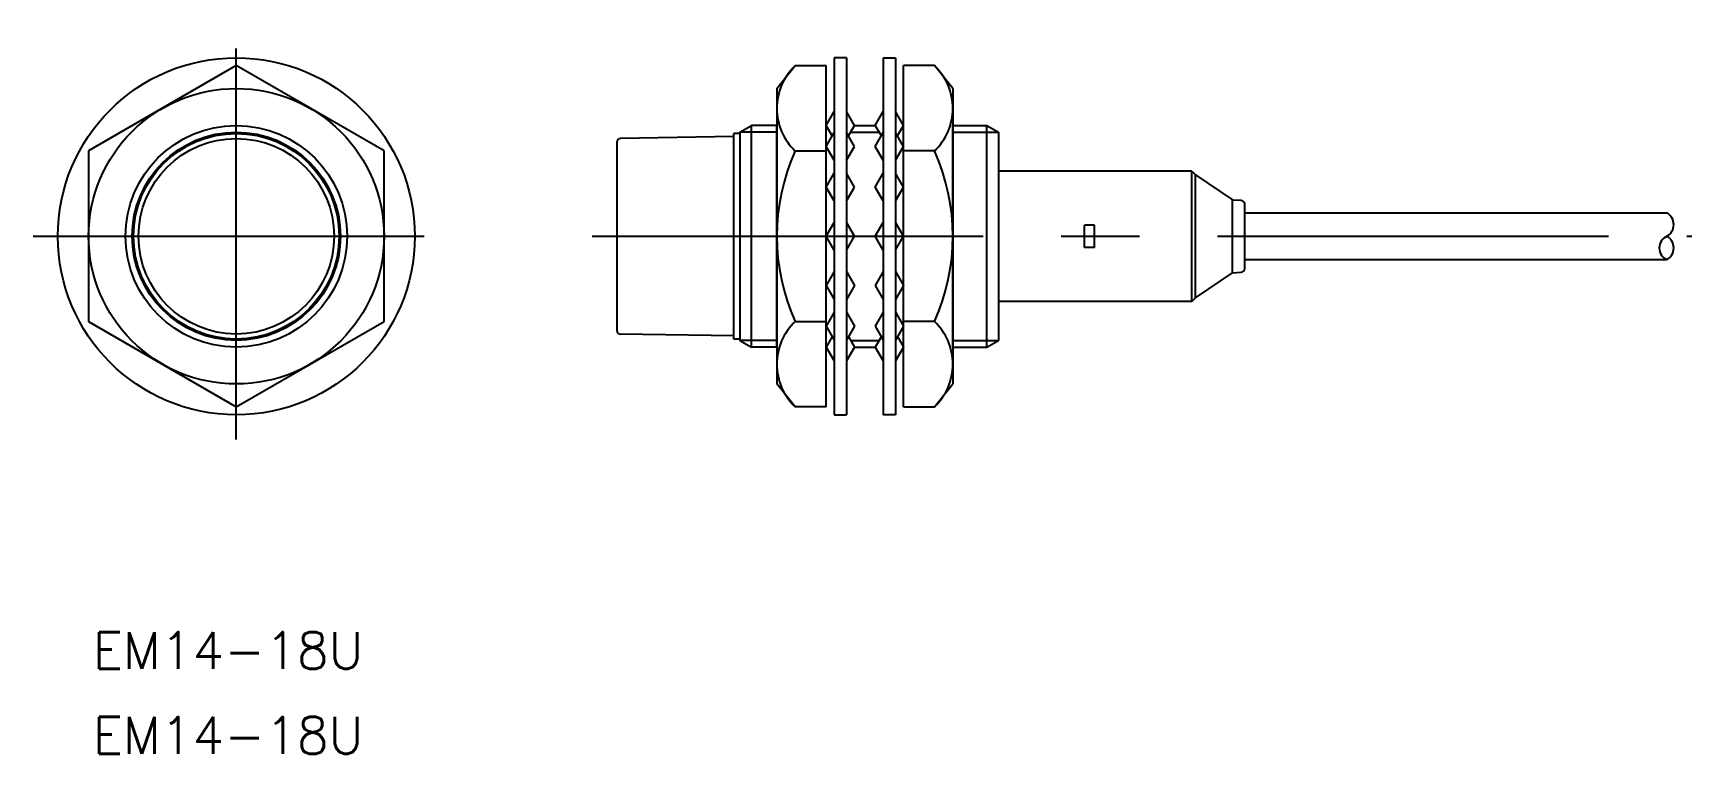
# Model space of a CAD drawing. Extents: x -16 to 118, y -42 to 16.
import ezdxf

# ---------------------------------------------------------------- set-up
doc = ezdxf.new("R2010")
doc.units = 0
doc.linetypes.add('CENTER', pattern=[50.8, 31.75, -6.35, 6.35, -6.35])
doc.linetypes.add('PHANTOM', pattern=[63.5, 31.75, -6.35, 6.35, -6.35, 6.35, -6.35])
doc.layers.get('0').update_dxf_attribs({"linetype": 'CONTINUOUS'})
doc.layers.add('CENTER', color=1, linetype='CENTER')
doc.styles.get("Standard").update_dxf_attribs({"font": 'txt.shx', "height": 3, "bigfont": 'bigfont.shx'})

msp = doc.modelspace()

# ---------------------------------------------------------------- linework, layer by layer
at = {"color": 7, "linetype": 'CONTINUOUS'}
for p, q in [((0, 13.86), (-12, 6.93)), ((12, 6.93), (0, 13.86)), ((43.9, 12), (45.4, 13.86)), ((45.4, 13.86), (47.9, 13.86)), ((47.9, -13.86), (47.9, 13.86)), ((48.55, 14.5), (48.55, -14.5)), ((49.55, 14.5), (48.55, 14.5)), ((49.55, 14.5), (49.55, -14.5)), ((52.55, 14.5), (52.55, -14.5)), ((52.55, 14.5), (53.55, 14.5)), ((53.55, 14.5), (53.55, -14.5)), ((54.2, -13.86), (54.2, 13.86)), ((56.7, 13.86), (54.2, 13.86)), ((58.2, 12), (56.7, 13.86)), ((43.9, 12), (43.9, -12)), ((58.2, 12), (58.2, -12)), ((47.9, 9), (48.55, 10.13)), ((50.2, 9), (49.55, 10.13)), ((51.9, 9), (52.55, 10.13)), ((54.2, 9), (53.55, 10.13)), ((40.4, 8.1), (31.19, 7.94)), ((40.4, -8.35), (40.4, 8.35)), ((40.9, 8.35), (40.4, 8.35)), ((40.9, 8.46), (41.84, 9)), ((40.9, 8.46), (40.9, -8.46)), ((41.84, -9), (41.84, 9)), ((43.9, 9), (41.84, 9)), ((43.9, -9), (43.9, 9)), ((48.39, 8.15), (47.9, 9)), ((47.9, 7.3), (48.55, 8.43)), ((50.2, 7.3), (49.55, 8.43)), ((49.71, 8.15), (50.2, 9)), ((50.2, 9), (51.9, 9)), ((52.39, 8.15), (51.9, 9)), ((51.9, 7.3), (52.55, 8.43)), ((54.2, 7.3), (53.55, 8.43)), ((53.71, 8.15), (54.2, 9)), ((58.2, -9), (58.2, 9)), ((58.2, 9), (60.96, 9)), ((60.96, -9), (60.96, 9)), ((60.96, 9), (61.9, 8.46)), ((61.9, 8.46), (61.9, -8.46)), ((-12, 6.93), (-12, -6.93)), ((12, -6.93), (12, 6.93)), ((30.9, 7.64), (30.9, -7.64)), ((45.4, 6.93), (47.9, 6.93)), ((48.55, 6.17), (47.9, 7.3)), ((49.55, 6.17), (50.2, 7.3)), ((52.55, 6.17), (51.9, 7.3)), ((53.55, 6.17), (54.2, 7.3)), ((56.7, 6.93), (54.2, 6.93)), ((47.9, 4), (48.55, 5.13)), ((50.2, 4), (49.55, 5.13)), ((51.9, 4), (52.55, 5.13)), ((54.2, 4), (53.55, 5.13)), ((77.6, 5.3), (61.9, 5.3)), ((77.6, -5.3), (77.6, 5.3)), ((77.6, 5.3), (77.9, 5)), ((77.9, -5), (77.9, 5)), ((77.9, 5), (80.9, 2.96)), ((48.55, 2.87), (47.9, 4)), ((49.55, 2.87), (50.2, 4)), ((52.55, 2.87), (51.9, 4)), ((53.55, 2.87), (54.2, 4)), ((80.9, -2.96), (80.9, 2.96)), ((80.9, 2.96), (81.62, 2.92)), ((81.9, -2.62), (81.9, 2.62)), ((81.9, 1.9), (116.22, 1.9)), ((47.9, 0), (48.55, 1.13)), ((50.2, 0), (49.55, 1.13)), ((51.9, 0), (52.55, 1.13)), ((54.2, 0), (53.55, 1.13)), ((48.55, -1.13), (47.9, 0)), ((49.55, -1.13), (50.2, 0)), ((52.55, -1.13), (51.9, 0)), ((53.55, -1.13), (54.2, 0)), ((81.9, -1.9), (116.22, -1.9)), ((48.55, -2.87), (47.9, -4)), ((47.9, -4), (48.55, -5.13)), ((49.55, -2.87), (50.2, -4)), ((50.2, -4), (49.55, -5.13)), ((52.55, -2.87), (51.9, -4)), ((51.9, -4), (52.55, -5.13)), ((53.55, -2.87), (54.2, -4)), ((54.2, -4), (53.55, -5.13)), ((77.9, -5), (80.9, -2.96)), ((80.9, -2.96), (81.62, -2.92)), ((77.6, -5.3), (61.9, -5.3)), ((77.6, -5.3), (77.9, -5)), ((48.55, -6.17), (47.9, -7.3)), ((49.55, -6.17), (50.2, -7.3)), ((52.55, -6.17), (51.9, -7.3)), ((53.55, -6.17), (54.2, -7.3)), ((-12, -6.93), (0, -13.86)), ((0, -13.86), (12, -6.93)), ((40.4, -8.1), (31.19, -7.94)), ((45.4, -6.93), (47.9, -6.93)), ((47.9, -7.3), (48.55, -8.43)), ((50.2, -7.3), (49.55, -8.43)), ((51.9, -7.3), (52.55, -8.43)), ((54.2, -7.3), (53.55, -8.43)), ((56.7, -6.93), (54.2, -6.93)), ((40.9, -8.35), (40.4, -8.35)), ((40.9, -8.46), (41.84, -9)), ((43.9, -9), (41.84, -9)), ((48.39, -8.15), (47.9, -9)), ((47.9, -9), (48.55, -10.13)), ((50.2, -9), (49.55, -10.13)), ((49.71, -8.15), (50.2, -9)), ((50.2, -9), (51.9, -9)), ((52.39, -8.15), (51.9, -9)), ((51.9, -9), (52.55, -10.13)), ((54.2, -9), (53.55, -10.13)), ((53.71, -8.15), (54.2, -9)), ((58.2, -9), (60.96, -9)), ((60.96, -9), (61.9, -8.46)), ((45.4, -13.86), (43.9, -12)), ((56.7, -13.86), (58.2, -12)), ((47.9, -13.86), (45.4, -13.86)), ((48.55, -14.5), (49.55, -14.5)), ((53.55, -14.5), (52.55, -14.5)), ((54.2, -13.86), (56.7, -13.86))]:
    msp.add_line(p, q, dxfattribs=at)
at = {"color": 3, "linetype": 'CONTINUOUS'}
for p, q in [((43.9, 8.46), (40.9, 8.46)), ((49.89, 8.46), (52.21, 8.46)), ((58.2, 8.46), (61.9, 8.46)), ((43.9, -8.46), (40.9, -8.46)), ((49.89, -8.46), (52.21, -8.46)), ((58.2, -8.46), (61.9, -8.46))]:
    msp.add_line(p, q, dxfattribs=at)
at = {"color": 3, "linetype": 'PHANTOM'}
for p, q in [((69.7, 0.9), (68.9, 0.9)), ((68.9, -0.9), (68.9, 0.9)), ((69.7, -0.9), (69.7, 0.9)), ((69.7, -0.9), (68.9, -0.9))]:
    msp.add_line(p, q, dxfattribs=at)
at = {"color": 7, "linetype": 'CONTINUOUS'}
for radius in [14.5, 12, 9, 8.35, 7.94]:
    msp.add_circle((0, 0), radius, dxfattribs=at)
at = {"color": 3, "linetype": 'CONTINUOUS'}
msp.add_circle((0, 0), 8.46, dxfattribs=at)
at = {"color": 7, "linetype": 'CONTINUOUS'}
for centre, radius, start, end in [((48.65, 10.39), 4.75, 133.1737, 226.8263), ((53.45, 10.39), 4.75, 313.1737, 46.8263), ((31.2, 7.64), 0.3, 90.9858, 180), ((60.65, 0), 16.75, 155.5673, 204.4327), ((41.45, 0), 16.75, 335.5673, 24.4327), ((81.6, 2.62), 0.3, 0, 86.5664), ((81.6, -2.62), 0.3, 273.4336, 0), ((31.2, -7.64), 0.3, 180, 269.0142), ((48.65, -10.39), 4.75, 133.1734, 226.8266), ((53.45, -10.39), 4.75, 313.1734, 46.8266)]:
    msp.add_arc(centre, radius, start, end, dxfattribs=at)
at = {"color": 3, "linetype": 'CONTINUOUS'}
for centre, radius, start, end in [((115.64, 0.95), 1.11, 301.1987, 58.8013), ((116.59, -0.95), 1.02, 111.5666, 248.4334), ((115.64, -0.95), 1.11, 301.1987, 58.8013)]:
    msp.add_arc(centre, radius, start, end, dxfattribs=at)
at = {"layer": 'CENTER', "color": 1, "linetype": 'CENTER'}
for p, q in [((0, -16.5), (0, 16.5)), ((-16.5, 0), (16.5, 0)), ((28.9, 0), (118.22, 0))]:
    msp.add_line(p, q, dxfattribs=at)

# ---------------------------------------------------------------- texts
at = {"color": 7, "linetype": 'CONTINUOUS'}
for p in [(-11.66, -35.15), (-11.66, -42.05)]:
    msp.add_text('EM14-18U', height=3, dxfattribs=at).set_placement(p)

doc.saveas('drawing.dxf')
